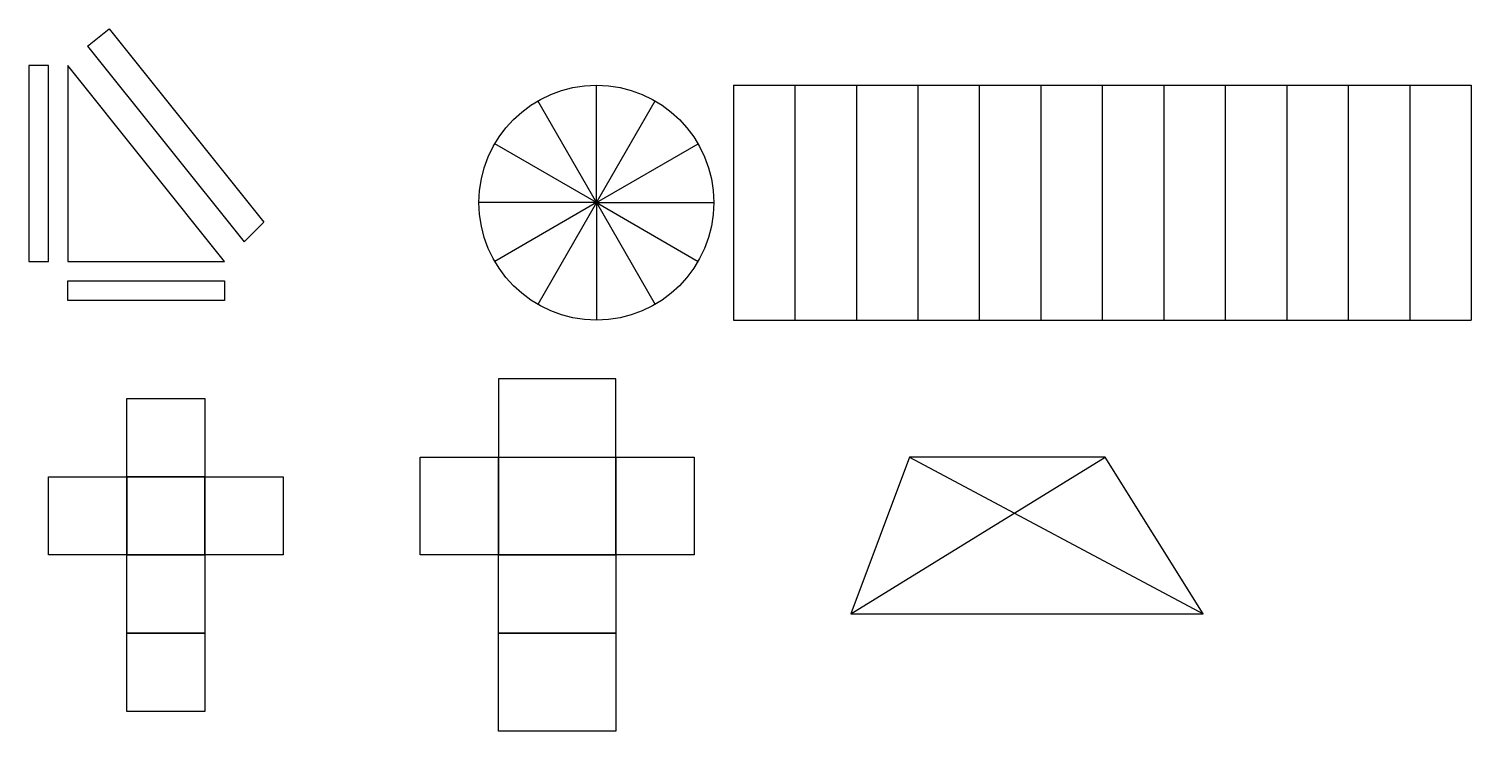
# Model space of a CAD drawing. Header units: millimetres. Extents: x 3 to 76.7, y -5 to 30.9.
import ezdxf

# ---------------------------------------------------------------- set-up
doc = ezdxf.new("R2010")
doc.units = ezdxf.units.MM

# ---------------------------------------------------------------- blocks, each defined once
blk = doc.blocks.new('*U2')
blk.add_line((-3, 0), (3, 0))
blk = doc.blocks.new('*U3')
at = {"color": 0, "linetype": 'ByBlock', "lineweight": -2, "transparency": 16777216}
for p, rotation in [((32, 25), 89.99999999999991), ((30.5, 24.598), 119.9999999999999), ((33.5, 24.598), 59.99999999999994), ((29.402, 23.5), 149.9999999999999), ((34.598, 23.5), 29.99999999999996), ((29, 22), 180), ((29.402, 20.5), 209.9999999999999), ((30.5, 19.402), 239.9999999999998), ((32, 19), 269.9999999999998), ((33.5, 19.402), 299.9999999999999), ((34.598, 20.5), 329.9999999999998)]:
    blk.add_blockref('*U2', p, dxfattribs=dict(at, rotation=rotation))
blk.add_blockref('*U2', (35, 22), dxfattribs=at)
blk = doc.blocks.new('*U4')
blk.add_line((0, 6), (0, -6))
blk = doc.blocks.new('*U5')
at = {"color": 0, "linetype": 'ByBlock', "lineweight": -2, "transparency": 16777216}
for p in [(0, 0), (3.142, 0), (6.283, 0), (9.425, 0), (12.566, 0), (15.708, 0), (18.85, 0), (21.991, 0), (25.133, 0), (28.274, 0), (31.416, 0), (34.558, 0), (37.699, 0)]:
    blk.add_blockref('*U4', p, dxfattribs=at)

msp = doc.modelspace()

# ---------------------------------------------------------------- linework, layer by layer
for p, q in [((6, 30), (7.098, 30.878)), ((7.098, 30.878), (15, 21)), ((6, 30), (14, 20)), ((4, 29), (3, 29)), ((3, 29), (3, 19)), ((4, 19), (4, 29)), ((5, 29), (5, 19)), ((13, 19), (5, 29)), ((39, 28), (76.699, 28)), ((76.699, 28), (76.699, 16)), ((15, 21), (14, 20)), ((3, 19), (4, 19)), ((5, 19), (13, 19)), ((5, 18), (13, 18)), ((5, 17), (5, 18)), ((13, 18), (13, 17)), ((13, 17), (5, 17)), ((39, 16), (76.699, 16)), ((48, 9), (45, 1)), ((45, 1), (58, 9)), ((58, 9), (48, 9)), ((48, 9), (63, 1)), ((63, 1), (58, 9)), ((45, 1), (63, 1))]:
    msp.add_line(p, q)
for points in [[(27, 9), (33, 9), (33, 13), (27, 13)], [(8, 12), (12, 12), (12, 8), (8, 8)], [(23, 9), (27, 9), (27, 4), (23, 4)], [(27, 9), (33, 9), (33, 4), (27, 4)], [(33, 9), (37, 9), (37, 4), (33, 4)], [(4, 8), (8, 8), (8, 4), (4, 4)], [(8, 8), (12, 8), (12, 4), (8, 4)], [(12, 8), (16, 8), (16, 4), (12, 4)], [(8, 4), (12, 4), (12, 0), (8, 0)], [(27, 4), (33, 4), (33, 0), (27, 0)], [(8, 0), (12, 0), (12, -4), (8, -4)], [(27, 0), (33, 0), (33, -5), (27, -5)]]:
    msp.add_lwpolyline(points, close=True)
msp.add_circle((32, 22), 6)

# ---------------------------------------------------------------- block references
for name, p in [('*U3', (0, 0)), ('*U5', (39, 22))]:
    msp.add_blockref(name, p)

doc.saveas('drawing.dxf')
